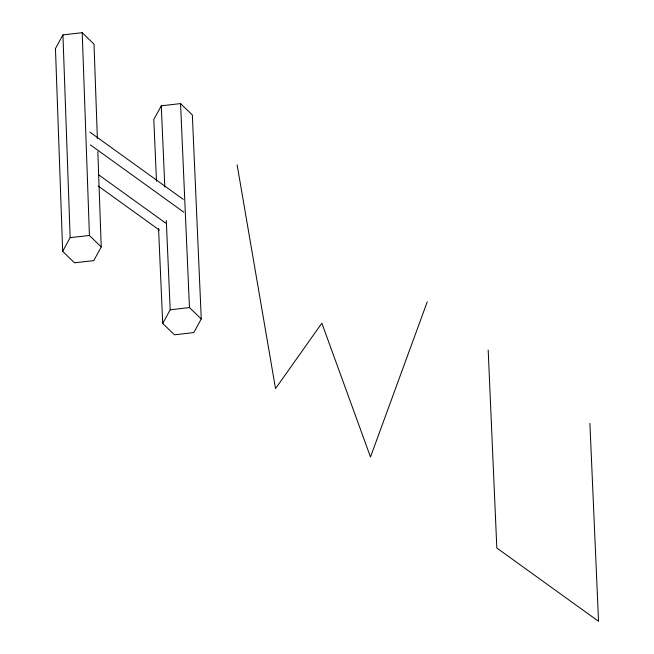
<?xml version="1.0" encoding="UTF-8"?>
<svg xmlns="http://www.w3.org/2000/svg" width="654" height="654" viewBox="0 0 654 654"><rect width="100%" height="100%" fill="white"/><g stroke="black" fill="none" stroke-linecap="round" stroke-linejoin="round"><path stroke-width="0.98" d="M427.25 301.796L370.499 457.007L321.858 323.182L275.53 388.59L237.124 164.824M97.381 138.713L94.013 44.186L82.216 32.7L62.939 34.875L55.459 48.543L62.678 251.316L74.474 262.802L93.751 260.619L101.231 246.959L97.838 151.654M62.678 251.316L70.158 237.647L62.939 34.875M158.554 228.344L162.707 323.436L174.495 334.823L193.772 332.584L201.26 318.956L192.35 114.973L180.553 103.585L161.276 105.825L153.796 119.453L156.494 181.264M162.707 323.436L170.187 309.808L166.296 220.635M170.187 309.808L189.464 307.568L201.26 318.956M70.158 237.647L89.434 235.473L101.231 246.959M89.868 132.092L183.267 199.38M90.424 144.91L183.823 212.198M98.738 174.863L165.691 223.096M98.231 186.038L159.396 230.102M589.9 423.383L598.541 621.3L496.827 548.019L488.186 350.103M180.553 103.585L189.464 307.568M161.276 105.825L164.816 186.889M82.216 32.7L89.434 235.473"/></g></svg>
